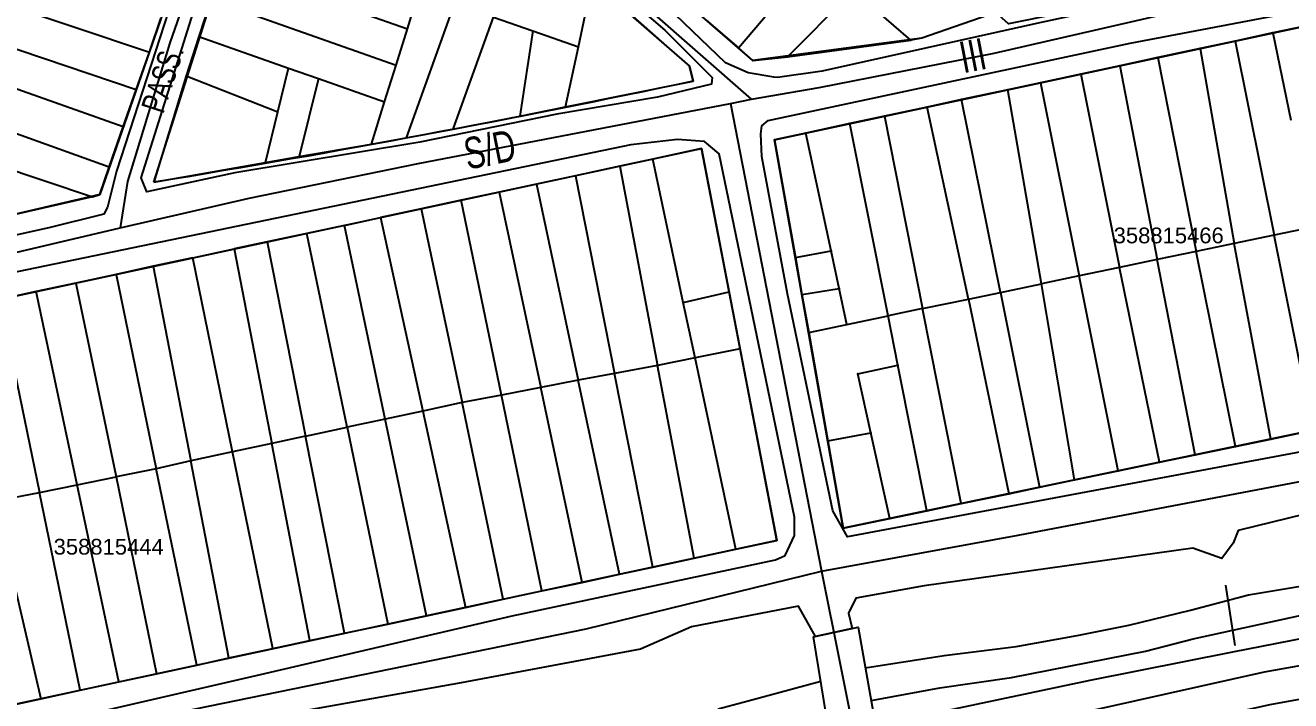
# Model space of a CAD drawing. Extents: x 201512 to 203323, y 4836571 to 4838029.
# Drawn here: x 201946.7 to 202107.3, y 4836747.8 to 4836833.5 of the extents above; entities that cross this region are included whole.
import ezdxf

# ---------------------------------------------------------------- set-up
doc = ezdxf.new("R2010")
doc.units = 0
doc.header["$LTSCALE"] = 1.5
doc.header["$MEASUREMENT"] = 0
for name, color, linetype in [('CD-MALHA-LOTES', 40, 'CONTINUOUS'), ('CD_TXT_QUADRA', 7, 'CONTINUOUS'), ('HD-VALAS-DRENOS', 170, 'CONTINUOUS'), ('RU-QUADRAS', 6, 'CONTINUOUS'), ('SV-EIXO-RUA-N-PAV', 6, 'CONTINUOUS'), ('SV-EIXO-RUA-PAV', 20, 'CONTINUOUS'), ('SV-ESTIVAS', 7, 'CONTINUOUS'), ('SV-PONTE-BUEIRO', 249, 'CONTINUOUS'), ('SV-RUA-NAO-PAV-S-GUIA-C-GUIA', 7, 'CONTINUOUS'), ('SV-RUA-PAVIM-S-GUIA-C-GUIA', 7, 'CONTINUOUS'), ('SV-TXT-RUA-N-PAV-S-GUIA-C-GUIA', 7, 'CONTINUOUS')]:
    doc.layers.add(name, color=color, linetype=linetype)
doc.styles.add('ARIAL', font='arial.ttf')
doc.styles.add('MONOTXT', font='arial.ttf', dxfattribs={"height": 0.2})

msp = doc.modelspace()

# ---------------------------------------------------------------- linework, layer by layer
at = {"layer": 'CD-MALHA-LOTES', "linetype": 'Continuous'}
for p, q in [((201971.7, 4836841.34), (201995.21, 4836833.05)), ((202037.24, 4836830.63), (202046.81, 4836841.93)), ((201938.72, 4836838.01), (201962.44, 4836830.1)), ((201995.21, 4836833.05), (201996.76, 4836838.08)), ((202016.91, 4836830.76), (202018.7, 4836839.19)), ((202031.03, 4836828.3), (202018.7, 4836839.19)), ((202051.81, 4836837.93), (202043.48, 4836829.5)), ((202059.12, 4836831.63), (202051.81, 4836837.93)), ((201970.23, 4836836.78), (201968.7, 4836832.1)), ((201970.23, 4836836.78), (201993.78, 4836828.45)), ((202001.2, 4836836.3), (201995.04, 4836819.24)), ((202001.02, 4836820.3), (202006.13, 4836834.56)), ((202006.13, 4836834.56), (202011.12, 4836832.8)), ((202069.91, 4836835.12), (202060.51, 4836831.86)), ((201960.77, 4836825.31), (201937.14, 4836833.29)), ((201962.44, 4836830.1), (201963.91, 4836834.35)), ((201993.78, 4836828.45), (201995.21, 4836833.05)), ((202033.15, 4836834.17), (202037.24, 4836830.63)), ((202108.75, 4836833.33), (202105.08, 4836832.54)), ((201968.7, 4836832.1), (201967.1, 4836827.11)), ((201968.7, 4836832.1), (201980.09, 4836828.05)), ((202011.12, 4836832.8), (202009.46, 4836821.99)), ((202011.12, 4836832.8), (202016.91, 4836830.76)), ((202043.48, 4836829.5), (202059.12, 4836831.63)), ((202060.51, 4836831.86), (202059.12, 4836831.63)), ((202100.3, 4836831.51), (202095.87, 4836830.56)), ((202105.08, 4836832.54), (202100.3, 4836831.51)), ((202100.3, 4836831.51), (202105.24, 4836806.86)), ((202105.08, 4836832.54), (202107.37, 4836821.48)), ((201960.77, 4836825.31), (201962.44, 4836830.1)), ((202015.29, 4836823.16), (202016.91, 4836830.76)), ((202037.24, 4836830.63), (202039.05, 4836829.05)), ((202095.87, 4836830.56), (202090.47, 4836829.41)), ((202095.87, 4836830.56), (202100.18, 4836805.81)), ((201959.13, 4836820.61), (201935.67, 4836828.92)), ((201992.31, 4836823.79), (201993.78, 4836828.45)), ((202031.47, 4836826.41), (202031.03, 4836828.3)), ((202039.05, 4836829.05), (202043.48, 4836829.5)), ((202085.66, 4836828.38), (202080.71, 4836827.32)), ((202090.47, 4836829.41), (202085.66, 4836828.38)), ((202085.66, 4836828.38), (202090.39, 4836803.76)), ((202090.47, 4836829.41), (202095.35, 4836804.79)), ((201967.1, 4836827.11), (201963.02, 4836813.58)), ((201967.1, 4836827.11), (201978.74, 4836822.53)), ((201978.74, 4836822.53), (201980.09, 4836828.05)), ((201980.09, 4836828.05), (201983.91, 4836826.74)), ((201983.91, 4836826.74), (201981.46, 4836816.84)), ((201983.91, 4836826.74), (201992.31, 4836823.79)), ((202080.71, 4836827.32), (202075.59, 4836826.22)), ((202080.71, 4836827.32), (202085.61, 4836802.76)), ((201959.13, 4836820.61), (201960.77, 4836825.31)), ((202015.29, 4836823.16), (202031.47, 4836826.41)), ((202071.43, 4836825.31), (202065.57, 4836824.07)), ((202075.59, 4836826.22), (202071.43, 4836825.31)), ((202075.69, 4836800.69), (202071.43, 4836825.31)), ((202075.59, 4836826.22), (202080.51, 4836801.69)), ((201957.34, 4836815.48), (201934, 4836823.92)), ((201990.65, 4836818.42), (201992.31, 4836823.79)), ((202065.57, 4836824.07), (202061.18, 4836823.13)), ((202070.49, 4836799.6), (202065.57, 4836824.07)), ((201977.2, 4836816.09), (201978.74, 4836822.53)), ((202001.02, 4836820.3), (202009.46, 4836821.99)), ((202009.46, 4836821.99), (202015.29, 4836823.16)), ((202055.78, 4836821.98), (202051.38, 4836821.03)), ((202061.18, 4836823.13), (202055.78, 4836821.98)), ((202055.78, 4836821.98), (202060.6, 4836797.54)), ((202066.43, 4836798.75), (202061.18, 4836823.13)), ((201957.34, 4836815.48), (201959.13, 4836820.61)), ((201995.04, 4836819.24), (202001.02, 4836820.3)), ((202051.38, 4836821.03), (202045.77, 4836819.82)), ((202056.23, 4836796.62), (202051.38, 4836821.03)), ((201932.48, 4836819.34), (201955.2, 4836811.75)), ((201990.65, 4836818.42), (201995.04, 4836819.24)), ((202045.77, 4836819.82), (202041.83, 4836818.98)), ((202041.83, 4836818.98), (202044.47, 4836804.01)), ((202048.99, 4836804.87), (202045.77, 4836819.82)), ((201977.2, 4836816.09), (201981.46, 4836816.84)), ((201981.46, 4836816.84), (201990.65, 4836818.42)), ((202032.54, 4836817.85), (202026.35, 4836816.52)), ((202036.04, 4836799.68), (202032.54, 4836817.85)), ((201956.15, 4836812.04), (201957.34, 4836815.48)), ((201963.02, 4836813.58), (201977.2, 4836816.09)), ((202022.16, 4836815.62), (202016.53, 4836814.41)), ((202026.35, 4836816.52), (202022.16, 4836815.62)), ((202022.16, 4836815.62), (202026.97, 4836790.31)), ((202030.23, 4836798.3), (202026.35, 4836816.52)), ((202016.53, 4836814.41), (202011.6, 4836813.35)), ((202016.53, 4836814.41), (202021.5, 4836789.32)), ((201955.2, 4836811.75), (201956.15, 4836812.04)), ((202006.86, 4836812.33), (202002.01, 4836811.29)), ((202011.6, 4836813.35), (202006.86, 4836812.33)), ((202006.86, 4836812.33), (202012.14, 4836787.53)), ((202011.6, 4836813.35), (202016.9, 4836788.44)), ((201955.2, 4836811.75), (201927.65, 4836805.37)), ((202002.01, 4836811.29), (201996.96, 4836810.2)), ((202007.13, 4836786.57), (202002.01, 4836811.29)), ((201987.2, 4836808.11), (201991.79, 4836809.09)), ((201996.96, 4836810.2), (201991.79, 4836809.09)), ((201991.79, 4836809.09), (201997.15, 4836784.54)), ((201996.96, 4836810.2), (202002.14, 4836785.61)), ((201987.2, 4836808.11), (201982.44, 4836807.09)), ((201992.37, 4836783.51), (201987.2, 4836808.11)), ((202110.16, 4836807.9), (202105.24, 4836806.86)), ((201977.38, 4836806.03), (201973.19, 4836805.13)), ((201982.44, 4836807.09), (201977.38, 4836806.03)), ((201977.38, 4836806.03), (201982.27, 4836781.34)), ((201987.55, 4836782.47), (201982.44, 4836807.09)), ((202100.18, 4836805.81), (202095.35, 4836804.79)), ((202105.24, 4836806.86), (202100.18, 4836805.81)), ((202104.81, 4836780.98), (202100.18, 4836805.81)), ((202110.19, 4836782.1), (202105.24, 4836806.86)), ((201967.96, 4836803.99), (201962.92, 4836802.92)), ((201967.96, 4836803.99), (201973.19, 4836805.13)), ((201973.01, 4836779.35), (201967.96, 4836803.99)), ((201973.19, 4836805.13), (201977.97, 4836780.42)), ((202044.47, 4836804.01), (202048.99, 4836804.87)), ((202044.47, 4836804.01), (202045.3, 4836799.33)), ((202050.01, 4836800.11), (202048.99, 4836804.87)), ((202095.35, 4836804.79), (202090.39, 4836803.76)), ((202100.36, 4836780.05), (202095.35, 4836804.79)), ((201962.92, 4836802.92), (201958.22, 4836801.89)), ((201962.92, 4836802.92), (201967.7, 4836778.2)), ((202085.61, 4836802.76), (202080.51, 4836801.69)), ((202090.39, 4836803.76), (202085.61, 4836802.76)), ((202090.7, 4836778.04), (202085.61, 4836802.76)), ((202095.2, 4836778.98), (202090.39, 4836803.76)), ((201953.12, 4836800.79), (201948.06, 4836799.7)), ((201958.22, 4836801.89), (201953.12, 4836800.79)), ((201953.12, 4836800.79), (201958.2, 4836776.18)), ((201958.22, 4836801.89), (201963.3, 4836777.22)), ((202080.51, 4836801.69), (202075.69, 4836800.69)), ((202085.45, 4836776.95), (202080.51, 4836801.69)), ((201948.06, 4836799.7), (201943.42, 4836798.71)), ((201953.28, 4836775.15), (201948.06, 4836799.7)), ((202030.23, 4836798.3), (202036.04, 4836799.68)), ((202037.43, 4836792.45), (202036.04, 4836799.68)), ((202045.3, 4836799.33), (202050.01, 4836800.11)), ((202045.3, 4836799.33), (202046.15, 4836794.52)), ((202051, 4836795.53), (202050.01, 4836800.11)), ((202066.43, 4836798.75), (202070.49, 4836799.6)), ((202070.49, 4836799.6), (202075.69, 4836800.69)), ((202070.49, 4836799.6), (202075.47, 4836774.86)), ((202079.88, 4836775.8), (202075.69, 4836800.69)), ((201943.42, 4836798.71), (201948.47, 4836774.18)), ((202031.72, 4836791.28), (202030.23, 4836798.3)), ((202060.6, 4836797.54), (202056.23, 4836796.62)), ((202060.6, 4836797.54), (202066.43, 4836798.75)), ((202065.52, 4836772.78), (202060.6, 4836797.54)), ((202066.43, 4836798.75), (202071.57, 4836774.04)), ((202051, 4836795.53), (202056.23, 4836796.62)), ((202057.48, 4836790.37), (202056.23, 4836796.62)), ((202046.15, 4836794.52), (202051, 4836795.53)), ((202046.15, 4836794.52), (202048.57, 4836780.76)), ((202031.72, 4836791.28), (202026.97, 4836790.31)), ((202037.43, 4836792.45), (202031.72, 4836791.28)), ((202036.88, 4836766.98), (202031.72, 4836791.28)), ((202042.12, 4836768.11), (202037.43, 4836792.45)), ((202026.97, 4836790.31), (202021.5, 4836789.32)), ((202031.61, 4836765.87), (202026.97, 4836790.31)), ((202052.41, 4836789.27), (202057.48, 4836790.37)), ((202061.16, 4836771.86), (202057.48, 4836790.37)), ((202016.9, 4836788.44), (202012.14, 4836787.53)), ((202021.5, 4836789.32), (202016.9, 4836788.44)), ((202022.13, 4836763.81), (202016.9, 4836788.44)), ((202026.37, 4836764.73), (202021.5, 4836789.32)), ((202054.06, 4836781.79), (202052.41, 4836789.27)), ((202007.13, 4836786.57), (202002.14, 4836785.61)), ((202012.14, 4836787.53), (202007.13, 4836786.57)), ((202012.26, 4836761.69), (202007.13, 4836786.57)), ((202017.4, 4836762.79), (202012.14, 4836787.53)), ((202002.14, 4836785.61), (201997.15, 4836784.54)), ((202007.37, 4836760.64), (202002.14, 4836785.61)), ((201992.37, 4836783.51), (201987.55, 4836782.47)), ((201997.15, 4836784.54), (201992.37, 4836783.51)), ((201997.62, 4836758.54), (201992.37, 4836783.51)), ((201997.15, 4836784.54), (202002.59, 4836759.6)), ((201982.27, 4836781.34), (201987.55, 4836782.47)), ((201987.55, 4836782.47), (201992.73, 4836757.5)), ((202048.57, 4836780.76), (202054.06, 4836781.79)), ((202056.45, 4836770.88), (202054.06, 4836781.79)), ((202104.81, 4836780.98), (202110.19, 4836782.1)), ((201977.97, 4836780.42), (201973.01, 4836779.35)), ((201982.27, 4836781.34), (201977.97, 4836780.42)), ((201982.83, 4836755.4), (201977.97, 4836780.42)), ((201987.23, 4836756.33), (201982.27, 4836781.34)), ((202048.57, 4836780.76), (202050.54, 4836769.65)), ((202095.2, 4836778.98), (202100.36, 4836780.05)), ((202100.36, 4836780.05), (202104.81, 4836780.98)), ((201973.01, 4836779.35), (201967.7, 4836778.2)), ((201978.12, 4836754.37), (201973.01, 4836779.35)), ((202090.7, 4836778.04), (202095.2, 4836778.98)), ((201963.3, 4836777.22), (201958.2, 4836776.18)), ((201967.7, 4836778.2), (201963.3, 4836777.22)), ((201968.45, 4836752.28), (201963.3, 4836777.22)), ((201972.53, 4836753.19), (201967.7, 4836778.2)), ((202079.88, 4836775.8), (202085.45, 4836776.95)), ((202085.45, 4836776.95), (202090.7, 4836778.04)), ((201948.47, 4836774.18), (201953.28, 4836775.15)), ((201953.28, 4836775.15), (201958.2, 4836776.18)), ((201958.58, 4836750.15), (201953.28, 4836775.15)), ((201958.2, 4836776.18), (201963.36, 4836751.19)), ((202075.47, 4836774.86), (202079.88, 4836775.8)), ((201942.81, 4836773.1), (201948.47, 4836774.18)), ((201953.64, 4836749.1), (201948.47, 4836774.18)), ((202065.52, 4836772.78), (202071.57, 4836774.04)), ((202071.57, 4836774.04), (202075.47, 4836774.86)), ((201942.84, 4836772.97), (201948.67, 4836747.98)), ((202056.45, 4836770.88), (202061.16, 4836771.86)), ((202061.16, 4836771.86), (202065.52, 4836772.78)), ((202050.54, 4836769.65), (202056.45, 4836770.88)), ((202036.88, 4836766.98), (202042.12, 4836768.11)), ((202026.37, 4836764.73), (202031.61, 4836765.87)), ((202031.61, 4836765.87), (202036.88, 4836766.98)), ((202017.4, 4836762.79), (202022.13, 4836763.81)), ((202022.13, 4836763.81), (202026.37, 4836764.73)), ((202012.26, 4836761.69), (202017.4, 4836762.79)), ((202002.59, 4836759.6), (202007.37, 4836760.64)), ((202007.37, 4836760.64), (202012.26, 4836761.69)), ((201997.62, 4836758.54), (202002.59, 4836759.6)), ((201987.23, 4836756.33), (201992.73, 4836757.5)), ((201992.73, 4836757.5), (201997.62, 4836758.54)), ((201982.83, 4836755.4), (201987.23, 4836756.33)), ((201972.53, 4836753.19), (201978.12, 4836754.37)), ((201978.12, 4836754.37), (201982.83, 4836755.4)), ((201968.45, 4836752.28), (201972.53, 4836753.19)), ((201958.58, 4836750.15), (201963.36, 4836751.19)), ((201963.36, 4836751.19), (201968.45, 4836752.28)), ((201953.64, 4836749.1), (201958.58, 4836750.15)), ((201944.01, 4836746.98), (201948.67, 4836747.98)), ((201948.67, 4836747.98), (201953.64, 4836749.1))]:
    msp.add_line(p, q, dxfattribs=at)
for p in [(202059.12, 4836831.63), (202100.3, 4836831.51), (202100.3, 4836831.51), (202105.08, 4836832.54), (202095.87, 4836830.56), (202095.87, 4836830.56), (202039.05, 4836829.05), (202043.48, 4836829.5), (202043.48, 4836829.5), (202085.66, 4836828.38), (202085.66, 4836828.38), (202090.47, 4836829.41), (202090.47, 4836829.41), (202080.71, 4836827.32), (202080.71, 4836827.32), (202071.43, 4836825.31), (202071.43, 4836825.31), (202075.59, 4836826.22), (202075.59, 4836826.22), (202065.57, 4836824.07), (202065.57, 4836824.07), (202055.78, 4836821.98), (202055.78, 4836821.98), (202061.18, 4836823.13), (202061.18, 4836823.13), (202051.38, 4836821.03), (202051.38, 4836821.03), (202041.83, 4836818.98), (202045.77, 4836819.82), (202100.18, 4836805.81), (202100.18, 4836805.81), (202100.18, 4836805.81), (202105.24, 4836806.86), (202105.24, 4836806.86), (202105.24, 4836806.86), (202044.47, 4836804.01), (202048.99, 4836804.87), (202048.99, 4836804.87), (202095.35, 4836804.79), (202095.35, 4836804.79), (202085.61, 4836802.76), (202085.61, 4836802.76), (202085.61, 4836802.76), (202090.39, 4836803.76), (202090.39, 4836803.76), (202090.39, 4836803.76), (202080.51, 4836801.69), (202080.51, 4836801.69), (202080.51, 4836801.69), (202045.3, 4836799.33), (202050.01, 4836800.11), (202050.01, 4836800.11), (202070.49, 4836799.6), (202070.49, 4836799.6), (202070.49, 4836799.6), (202075.69, 4836800.69), (202075.69, 4836800.69), (202075.69, 4836800.69), (202060.6, 4836797.54), (202060.6, 4836797.54), (202060.6, 4836797.54), (202066.43, 4836798.75), (202066.43, 4836798.75), (202066.43, 4836798.75), (202056.23, 4836796.62), (202056.23, 4836796.62), (202056.23, 4836796.62), (202046.15, 4836794.52), (202051, 4836795.53), (202057.48, 4836790.37), (202057.48, 4836790.37), (202052.41, 4836789.27), (202054.06, 4836781.79), (202054.06, 4836781.79), (202048.57, 4836780.76), (202100.36, 4836780.05), (202104.81, 4836780.98), (202095.2, 4836778.98), (202085.45, 4836776.95), (202090.7, 4836778.04), (202079.88, 4836775.8), (202071.57, 4836774.04), (202075.47, 4836774.86), (202061.16, 4836771.86), (202061.16, 4836771.86), (202065.52, 4836772.78), (202056.45, 4836770.88)]:
    msp.add_point(p, dxfattribs=at)
at = {"layer": 'HD-VALAS-DRENOS'}
for points in [[(202053.33088, 4836751.947898), (202063.368958, 4836753.508949), (202072.475051, 4836754.645934), (202080.241292, 4836756.043536), (202086.802479, 4836757.345774), (202094.64013, 4836759.239962), (202101.980506, 4836761.206656), (202109.59048, 4836762.46139)], [(202054.068126, 4836747.797948), (202062.791232, 4836749.386604), (202071.905913, 4836750.723128), (202088.912481, 4836754.051348), (202094.98498, 4836755.625631), (202112.412554, 4836759.434603)], [(202047.677982, 4836750.185727), (202038.449034, 4836747.690186), (202034.666002, 4836746.690901)]]:
    msp.add_lwpolyline(points, dxfattribs=at)
at = {"layer": 'RU-QUADRAS', "color": 6, "linetype": 'Continuous'}
for points in [[(201891.22, 4836956.39), (201892.85, 4836960.81), (201939.24, 4836966.4), (201951.43, 4836964.14), (201989.08, 4836937.15), (202026.43, 4836904.08), (202030.07, 4836901.02), (202030.78, 4836901.87), (202090.34, 4836851.85), (202089.67, 4836851.1), (202097.4, 4836844.67), (202093.55, 4836840.31), (202094.56, 4836839.4), (202089.58, 4836837.38), (202071.52, 4836833.68), (202069.91, 4836835.12), (202060.51, 4836831.86), (202039.05, 4836829.05), (202006.92, 4836856.91), (202007.51, 4836857.61), (201964.69, 4836892.7), (201965.57, 4836893.75)], [(202041.83, 4836818.98), (202108.75, 4836833.33), (202148.79, 4836799.95), (202155.9, 4836791.64), (202050.54, 4836769.65)], [(201873.28, 4836731.8), (201884.18, 4836761.64), (201894.55, 4836788.19), (202032.54, 4836817.85), (202042.12, 4836768.11)]]:
    msp.add_lwpolyline(points, close=True, dxfattribs=at)
for points in [[(201902.76, 4836803.62), (201903.07, 4836813.45), (201907.14, 4836822.74), (201908.62, 4836822.2), (201910.3, 4836826.82), (201909, 4836827.21), (201917.89, 4836855.1), (201919.02, 4836854.72), (201923.46, 4836864.58), (201921.97, 4836865.08), (201937.62, 4836909.04, 0.0183597591), (201977.41, 4836875.32), (201972.21, 4836858.37), (201956.15, 4836812.04), (201927.65, 4836805.37)], [(201963.02, 4836813.58), (201981.39, 4836871.5), (202031.03, 4836828.3), (202031.47, 4836826.41, -0.0114977864)]]:
    msp.add_lwpolyline(points, format="xyb", close=True, dxfattribs=at)
at = {"layer": 'SV-EIXO-RUA-N-PAV'}
for points in [[(202038.888362, 4836824.124902), (201980.285308, 4836875.494665), (201936.412987, 4836913.824816), (201933.923726, 4836915.883243), (201929.299146, 4836920.207436), (201884.76084, 4836956.767295)], [(201980.285308, 4836875.494665), (201975.329163, 4836860.894133), (201968.765621, 4836842.007205), (201965.015026, 4836831.291218), (201959.657032, 4836813.676814), (201958.719383, 4836807.783021)], [(201897.437332, 4836794.856862), (201900.116329, 4836794.722912), (201913.243413, 4836797.803758), (201933.001014, 4836801.755279), (201958.719383, 4836807.783021), (201975.113877, 4836811.570626), (201996.560213, 4836815.953962), (202036.209366, 4836823.589102), (202038.888362, 4836824.124902), (202047.461152, 4836825.59835), (202069.689653, 4836829.966143), (202095.7501, 4836835.926156), (202106.10776, 4836839.530924)], [(202036.209366, 4836823.589102), (202047.761402, 4836764.198616)], [(201861.402736, 4836723.317793), (201867.607054, 4836723.56249), (201878.115253, 4836725.983593), (201884.574692, 4836729.213313), (201923.604009, 4836737.082032), (201962.907822, 4836745.613093), (202017.902692, 4836756.886279), (202047.761402, 4836764.198616), (202072.745221, 4836768.768827), (202117.380947, 4836777.299887), (202164.301777, 4836785.526267)], [(202047.761402, 4836764.198616), (202052.552695, 4836740.371748)]]:
    msp.add_lwpolyline(points, dxfattribs=at)
at = {"layer": 'SV-EIXO-RUA-PAV'}
for p, q in [((202119.757631, 4836754.257727), (202103.990391, 4836751.366173)), ((202103.990391, 4836751.366173), (202079.361617, 4836745.877786))]:
    msp.add_line(p, q, dxfattribs=at)
at = {"layer": 'SV-ESTIVAS'}
msp.add_lwpolyline([(202100.303035, 4836754.784965), (202099.131088, 4836762.435326)], dxfattribs=at)
at = {"layer": 'SV-PONTE-BUEIRO'}
msp.add_lwpolyline([(202054.590087, 4836744.859829), (202048.734532, 4836743.675576), (202046.756957, 4836755.860816), (202052.41489, 4836757.104003)], close=True, dxfattribs=at)
at = {"layer": 'SV-RUA-NAO-PAV-S-GUIA-C-GUIA'}
for points in [[(201943.453201, 4836966.965998), (201952.845049, 4836965.440988), (201970.56945, 4836952.89237), (201998.364663, 4836931.340658), (202035.312973, 4836899.227991), (202080.11577, 4836861.261526), (202099.661818, 4836844.531865), (202100.820465, 4836842.416208), (202100.186888, 4836840.745869), (202098.598116, 4836839.581836), (202093.767732, 4836837.801344), (202075.078722, 4836833.749617), (202047.846428, 4836827.685718), (202042.207816, 4836826.891494), (202041.708394, 4836826.914116), (202038.479325, 4836827.460233), (202035.582111, 4836828.74105), (202020.831645, 4836842.954319), (202001.118031, 4836860.441301), (201974.585836, 4836883.435268), (201944.569437, 4836909.186121)], [(201939.054324, 4836908.936107), (201954.785895, 4836895.42813), (201973.984495, 4836878.764189), (201978.53517, 4836875.81904), (201978.53517, 4836874.494364), (201977.971962, 4836872.585726), (201972.028723, 4836855.411175), (201964.857945, 4836835.293299), (201958.280034, 4836814.998623), (201957.131475, 4836810.402312), (201956.643352, 4836809.524744), (201949.663306, 4836807.791639), (201933.597052, 4836804.2209)], [(201908.564162, 4836736.881232), (201946.852281, 4836744.214692), (201976.535418, 4836751.084669), (202008.521094, 4836758.526499), (202041.943596, 4836765.628531), (202043.16984, 4836766.198764), (202044.357241, 4836768.746972), (202044.357537, 4836771.048389), (202034.783262, 4836817.207446), (202032.923024, 4836818.742019), (202029.506288, 4836819.020779), (202023.56866, 4836818.312242), (201895.72087, 4836791.86772)], [(202119.495395, 4836773.972671), (202100.673234, 4836769.365886), (202100.027904, 4836767.768902), (202098.615763, 4836765.80616), (202094.945023, 4836767.146998), (202060.821215, 4836762.327909), (202052.118347, 4836760.768144), (202051.184083, 4836758.858954), (202051.668303, 4836756.93996), (202047.020966, 4836755.918826), (202044.841559, 4836759.769624), (202031.287087, 4836757.152287), (202024.781172, 4836754.317974), (202002.043776, 4836750.037387), (201972.631277, 4836744.781248)]]:
    msp.add_lwpolyline(points, dxfattribs=at)
for points in [[(201977.279436, 4836863.470371), (201980.959908, 4836872.250459), (201982.332527, 4836871.588501), (202006.23383, 4836851.412733), (202027.904344, 4836832.887453), (202033.900234, 4836826.867929), (202033.813795, 4836826.022149), (202026.937927, 4836824.38429), (202014.18447, 4836822.212942), (201996.76763, 4836818.653395), (201973.28202, 4836814.768948), (201962.120273, 4836812.375557), (201961.396337, 4836814.157721), (201968.992867, 4836838.354844)], [(202041.023265, 4836821.404558), (202086.954371, 4836831.246016), (202107.724853, 4836835.189808), (202108.927134, 4836835.210777), (202110.272755, 4836835.075206), (202126.712893, 4836820.65224), (202139.065483, 4836810.334168), (202145.631646, 4836804.45918), (202149.893892, 4836800.196934), (202155.077704, 4836794.206751), (202158.187992, 4836791.44205), (202158.776175, 4836789.716736), (202157.534681, 4836788.796971), (202154.317632, 4836787.916034), (202051.057175, 4836768.570693), (202049.224317, 4836771.880138), (202043.467349, 4836799.406024), (202040.199442, 4836816.863768), (202040.079693, 4836819.739498), (202040.220645, 4836820.726159)]]:
    msp.add_lwpolyline(points, close=True, dxfattribs=at)
at = {"layer": 'SV-RUA-PAVIM-S-GUIA-C-GUIA'}
for points in [[(201938.693183, 4836720.320048), (201958.558774, 4836724.968249), (201978.285836, 4836728.723047), (201997.975838, 4836732.779417), (202018.419267, 4836736.901623), (202038.977608, 4836741.3685), (202059.831308, 4836745.722034), (202081.89865, 4836750.370471), (202100.016827, 4836753.948233), (202120.555847, 4836757.966146), (202140.193759, 4836761.974893), (202163.863809, 4836765.852436), (202183.511889, 4836769.942612), (202197.458162, 4836772.660817), (202228.803415, 4836779.505477), (202268.737529, 4836787.553161), (202297.887387, 4836793.784125), (202312.614965, 4836796.425316), (202318.393087, 4836797.666569)], [(201930.637683, 4836711.038378), (201955.43196, 4836716.263048), (201980.408832, 4836721.07959), (202008.166874, 4836726.569873), (202028.152236, 4836730.5129), (202054.891547, 4836736.749076), (202080.128864, 4836741.803732), (202104.734106, 4836747.286874), (202120.47065, 4836750.172799), (202154.794174, 4836757.06509), (202179.331791, 4836761.394817), (202183.484474, 4836762.25014), (202196.852437, 4836765.003522), (202218.165911, 4836769.535826), (202233.139911, 4836772.778805), (202252.109505, 4836776.446387), (202273.771646, 4836781.180916), (202288.548049, 4836784.0225), (202305.720602, 4836787.328937), (202318.393022, 4836790.212448)]]:
    msp.add_lwpolyline(points, dxfattribs=at)

# ---------------------------------------------------------------- texts
at = {"layer": 'CD_TXT_QUADRA', "color": 7, "linetype": 'Continuous', "style": 'MONOTXT'}
for s, p in [('358815466', (202084.87, 4836805.83)), ('358815444', (201950.28, 4836766.31))]:
    msp.add_text(s, height=2, dxfattribs=at).set_placement(p)
at = {"layer": 'SV-TXT-RUA-N-PAV-S-GUIA-C-GUIA', "style": 'ARIAL', "width": 0.7}
for s, height, rotation, p in [('PASS.                S/D                   IV', 3, 72, (201964.202773, 4836822.168761)), ('S/D                                                     III', 4, 11, (202002.835782, 4836815.169612))]:
    msp.add_text(s, height=height, rotation=rotation, dxfattribs=at).set_placement(p)

doc.saveas('drawing.dxf')
